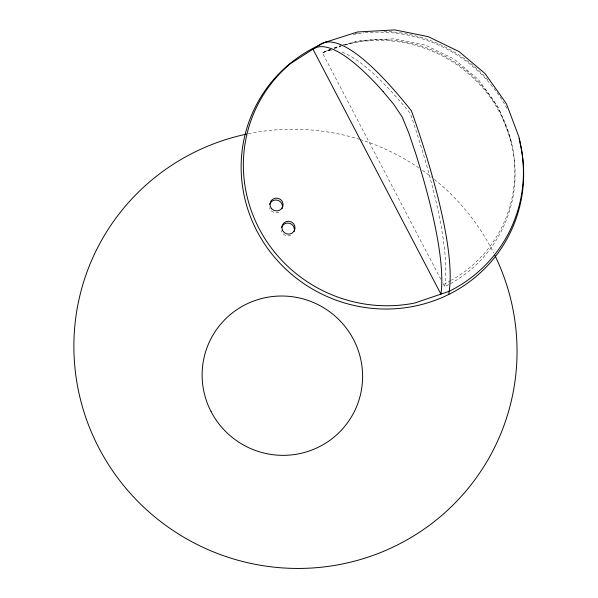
<?xml version="1.0" encoding="UTF-8"?>
<svg xmlns="http://www.w3.org/2000/svg" width="598" height="598" viewBox="0 0 598 598"><rect width="100%" height="100%" fill="white"/><g stroke="black" fill="none" stroke-linecap="round" stroke-linejoin="round"><path stroke-width="0.45" stroke-dasharray="2.99 2.24" d="M448.814 284.596A133.436 129.131 26 0 1 444.71 286.719L445.114 283.564A343.334 67.649 65.3 0 0 410.28 113.418A349.486 71.192 63.1 0 0 341.189 51.824M440.823 279.288L322.509 53.005L324.064 52.093A132.173 127.882 26 0 1 330.701 49.186M328.078 50.531L330.679 49.694M334.14 48.588L341.062 46.367M344.523 45.254L359.241 40.537L394.231 38.825L425.395 45.134L454.069 59L478.37 79.519L498.725 107.999L510.251 138.624L511.716 144.507M442.983 283.422L444.71 286.719M248.29 133.743A222.202 218.98 26 0 1 359.099 139.222M359.981 139.498A222.202 218.98 26 0 1 418.675 167.732M422.502 170.37A222.202 218.98 26 0 1 431.517 177.06M434.454 179.4A222.202 218.98 26 0 1 493.739 253.059M342.804 44.977A132.173 127.882 26 0 1 502.888 117.761A132.173 127.882 26 0 1 451.595 280.118M450.795 280.574A132.173 127.882 26 0 1 445.114 283.564M334.103 47.862A132.173 127.882 26 0 1 341.921 45.239M345.001 44.828A133.436 129.131 26 0 1 504.181 121.85A133.436 129.131 26 0 1 449.629 284.155M322.509 53.005A133.436 129.131 26 0 1 330.066 49.731M334.387 48.109A133.436 129.131 26 0 1 340.546 46.083M353.059 34.475A142.13 137.547 26 0 1 364.122 32.905M365.057 32.808A142.13 137.547 26 0 1 507.268 109.053M355.197 33.466A140.896 136.329 26 0 1 358.822 32.875M383.879 31.388A140.896 136.329 26 0 1 488.14 80.177M324.064 52.093A349.486 71.192 63.1 0 1 332.705 50.105M290.822 235.283A6.578 6.421 19.7 0 1 281.426 230.738M278.922 212.178A6.571 6.399 18.1 0 1 269.534 207.641"/><path stroke-width="0.9" d="M448.754 294.448L449.173 291.316A140.896 136.329 26 0 0 519.184 138.482M318.592 45.508L320.124 44.566A140.896 136.329 26 0 1 325.977 41.972M324.206 42.622L357.507 31.971L394.867 29.9L428.243 36.665L458.95 51.51L484.971 73.472L504.585 101.107L506.521 104.03L518.855 136.748L519.834 141.143M494.965 255.555A222.202 218.98 26 0 1 376.508 554.137A222.202 218.98 26 0 1 83.683 411.035A222.202 218.98 26 0 1 246.473 134.124M519.595 141.135A142.13 137.547 26 0 1 425.754 303.403A142.13 137.547 26 0 1 251.407 219.092A142.13 137.547 26 0 1 320.259 44.738M281.606 227.412A6.578 6.421 19.7 0 1 289.873 223.413A6.578 6.421 19.7 0 1 294.081 231.583M269.72 204.322A6.571 6.399 18.1 0 1 277.98 200.345A6.571 6.399 18.1 0 1 282.181 208.493M320.124 44.566L290.12 63.859A140.896 136.329 26 0 0 258.986 228.346A140.896 136.329 26 0 0 414.616 303.059L449.173 291.316A339.485 67.14 65.2 0 0 411.484 110.951A345.188 70.467 63.2 0 0 320.124 44.566M383.154 91.614L382.653 91.031A345.435 69.241 63.2 0 0 312.963 49.171L440.92 294.119A339.694 65.959 65.2 0 0 416.051 154.59L408.868 133.19L402.125 116.864L393.648 104.231L383.154 91.614M211.109 411.656A80.424 79.489 26 0 0 349.95 419.25A80.424 79.489 26 0 0 286.046 296.137A80.424 79.489 26 0 0 211.109 411.656M271.649 208.747A6.593 6.421 18.1 0 0 282.794 206.602A6.593 6.421 18.1 0 0 275.17 198.2A6.593 6.421 18.1 0 0 271.649 208.747M282.607 230.536A6.6 6.443 19.8 0 0 293.999 231.291A6.6 6.443 19.8 0 0 288.819 221.245A6.6 6.443 19.8 0 0 282.607 230.536"/></g></svg>
